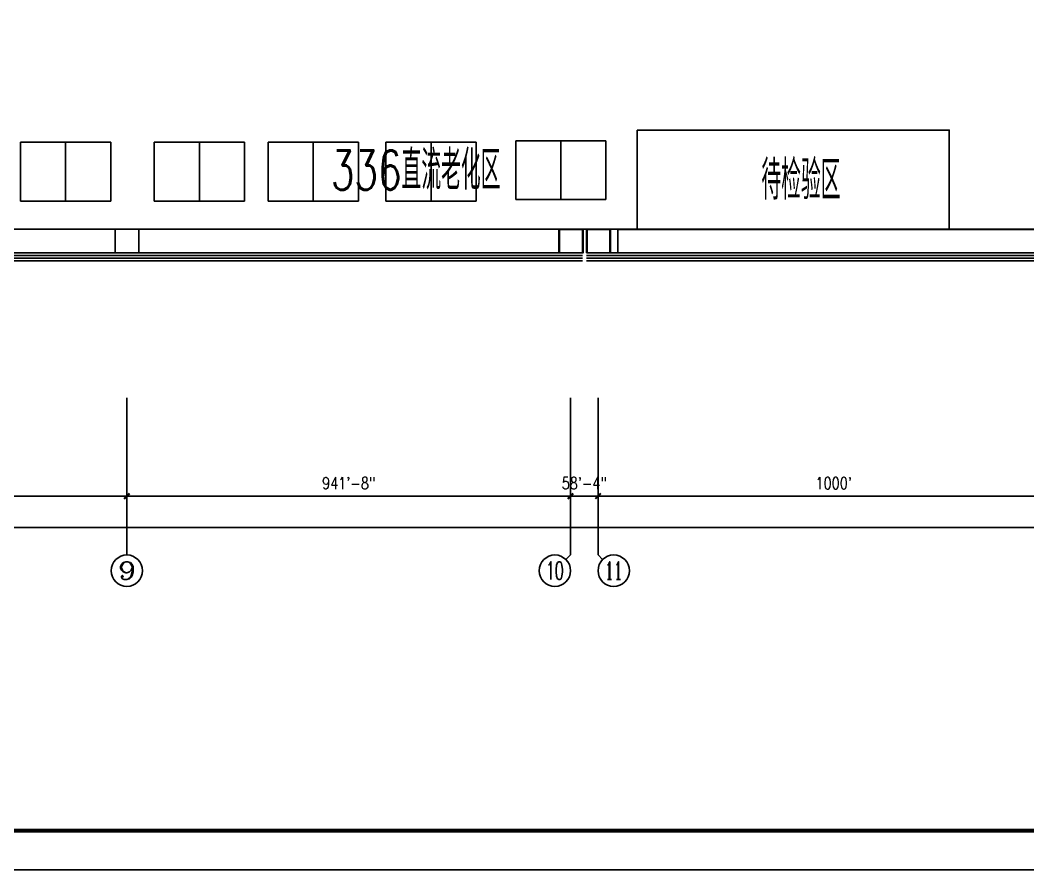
# Model space of a CAD drawing. Extents: x 539033 to 804858, y 468425 to 1263560.
# Drawn here: x 723384 to 749046, y 468425 to 490067 of the extents above; entities that cross this region are included whole.
import ezdxf
from ezdxf.enums import TextEntityAlignment as Align

# ---------------------------------------------------------------- set-up
doc = ezdxf.new("R2010")
doc.units = 0
doc.header["$LTSCALE"] = 1000
doc.header["$MEASUREMENT"] = 0
doc.linetypes.add('DASHED2', pattern=[0.375, 0.25, -0.125])
doc.linetypes.add('EBLTYPE2', pattern=[6, 0, -3, 3])
doc.layers.get('0').update_dxf_attribs({"linetype": 'CONTINUOUS'})
doc.layers.get('Defpoints').update_dxf_attribs({"linetype": 'CONTINUOUS'})
for name, color, linetype in [('5剖面线层', 2, 'CONTINUOUS'), ('AXIS', 3, 'CONTINUOUS'), ('AXIS_TEXT', 7, 'CONTINUOUS'), ('COLUMN', 9, 'CONTINUOUS'), ('PUB_TITLE', 4, 'CONTINUOUS'), ('WINDOW', 4, 'CONTINUOUS')]:
    doc.layers.add(name, color=color, linetype=linetype)
doc.styles.add('_TCH_AXIS', font='COMPLEX', dxfattribs={"bigfont": 'GBCBIG'})
doc.styles.add('COMPLEX', font='COMPLEX')
doc.styles.add('DIM_FONT', font='SIMPLEX.shx', dxfattribs={"width": 0.8})
doc.styles.get("Standard").update_dxf_attribs({"font": 'txt.shx', "width": 0.7, "height": 500, "bigfont": 'hzdx.shx'})
doc.dimstyles.new('dimn', dxfattribs={"dimtxt": 300, "dimasz": 1, "dimexe": 250, "dimexo": 300, "dimgap": 150, "dimtad": 1, "dimdec": 0, "dimzin": 0, "dimdsep": 46, "dimlunit": 4, "dimtxsty": 'DIM_FONT', "dimblk": '_DIMX', "dimcen": 0.089996, "dimdle": 3, "dimclrd": 256, "dimclrt": 7, "dimadec": 0, "dimazin": 0, "dimtfac": 1, "dimtdec": 0, "dimtix": 1, "dimtmove": 0, "dimatfit": 3, "dimldrblk": 'OBLIQUE', "dimfxl": 250, "dimfrac": 2, "dimtolj": 1, "dimtzin": 0, "dimarcsym": 0})

# ---------------------------------------------------------------- blocks, each defined once
blk = doc.blocks.new('_AXISO')
blk.add_circle((0, 0), 0.5)
at = {"layer": 'AXIS_TEXT', "style": 'COMPLEX', "width": 1.041667}
blk.add_attdef('A', text='', height=0.56, dxfattribs=at).set_placement((-0.25, -0.28), (0.25, -0.28), align=Align.FIT)
blk = doc.blocks.new('_DIMX')
blk.add_line((-150, 0), (150, 0))
at = {"const_width": 50}
blk.add_lwpolyline([(-70, -70), (70, 70)], dxfattribs=at)
blk = doc.blocks.new('*D390')
at = {"layer": 'AXIS', "color": 0, "lineweight": -2, "transparency": 16777216}
for p, q in [((714101, 480144), (714101, 477694)), ((726101, 480144), (726101, 477694))]:
    blk.add_line(p, q, dxfattribs=at)
at = {"layer": 'AXIS', "lineweight": -2, "transparency": 16777216}
blk.add_line((714102, 477944), (726100, 477944), dxfattribs=at)
at = {"layer": 'Defpoints', "color": 0, "lineweight": 25, "transparency": 16777216}
for p in [(714101, 480444), (726101, 480444), (726101, 477944)]:
    blk.add_point(p, dxfattribs=at)
at = {"layer": 'AXIS', "lineweight": -2, "transparency": 16777216, "rotation": 180}
blk.add_blockref('_DIMX', (714101, 477944), dxfattribs=at)
at = {"layer": 'AXIS', "lineweight": -2, "transparency": 16777216}
blk.add_blockref('_DIMX', (726101, 477944), dxfattribs=at)
at = {"layer": 'AXIS', "color": 7, "transparency": 16777216, "insert": (720101, 478273), "char_height": 300, "attachment_point": 5, "style": 'DIM_FONT'}
blk.add_mtext("\\A1;1000'", dxfattribs=at)
blk = doc.blocks.new('_OBLIQUE')
at = {"color": 0, "linetype": 'ByBlock'}
blk.add_line((-0.5, -0.5), (0.5, 0.5), dxfattribs=at)
blk = doc.blocks.new('*D391')
at = {"layer": 'AXIS', "color": 0, "lineweight": -2, "transparency": 16777216}
for p, q in [((726101, 480144), (726101, 477694)), ((737401, 480144), (737401, 477694))]:
    blk.add_line(p, q, dxfattribs=at)
at = {"layer": 'AXIS', "lineweight": -2, "transparency": 16777216}
blk.add_line((726102, 477944), (737400, 477944), dxfattribs=at)
at = {"layer": 'Defpoints', "color": 0, "lineweight": 25, "transparency": 16777216}
for p in [(726101, 480444), (737401, 480444), (737401, 477944)]:
    blk.add_point(p, dxfattribs=at)
at = {"layer": 'AXIS', "lineweight": -2, "transparency": 16777216, "rotation": 180}
blk.add_blockref('_DIMX', (726101, 477944), dxfattribs=at)
at = {"layer": 'AXIS', "lineweight": -2, "transparency": 16777216}
blk.add_blockref('_DIMX', (737401, 477944), dxfattribs=at)
at = {"layer": 'AXIS', "color": 7, "transparency": 16777216, "insert": (731751, 478273), "char_height": 300, "attachment_point": 5, "style": 'DIM_FONT'}
blk.add_mtext('\\A1;941\'-8"', dxfattribs=at)
blk = doc.blocks.new('*D392')
at = {"layer": 'AXIS', "color": 0, "lineweight": -2, "transparency": 16777216}
for p, q in [((737401, 480144), (737401, 477694)), ((738101, 480144), (738101, 477694))]:
    blk.add_line(p, q, dxfattribs=at)
at = {"layer": 'AXIS', "lineweight": -2, "transparency": 16777216}
for p, q in [((737400, 477944), (737399, 477944)), ((737401, 477944), (738101, 477944)), ((738102, 477944), (738103, 477944))]:
    blk.add_line(p, q, dxfattribs=at)
at = {"layer": 'Defpoints', "color": 0, "lineweight": 25, "transparency": 16777216}
for p in [(737401, 480444), (738101, 480444), (738101, 477944)]:
    blk.add_point(p, dxfattribs=at)
at = {"layer": 'AXIS', "lineweight": -2, "transparency": 16777216}
blk.add_blockref('_DIMX', (737401, 477944), dxfattribs=at)
at = {"layer": 'AXIS', "lineweight": -2, "transparency": 16777216, "rotation": 180}
blk.add_blockref('_DIMX', (738101, 477944), dxfattribs=at)
at = {"layer": 'AXIS', "color": 7, "transparency": 16777216, "insert": (737751, 478273), "char_height": 300, "attachment_point": 5, "style": 'DIM_FONT'}
blk.add_mtext('\\A1;58\'-4"', dxfattribs=at)
blk = doc.blocks.new('*D393')
at = {"layer": 'AXIS', "color": 0, "lineweight": -2, "transparency": 16777216}
for p, q in [((738101, 480144), (738101, 477694)), ((750101, 480144), (750101, 477694))]:
    blk.add_line(p, q, dxfattribs=at)
at = {"layer": 'AXIS', "lineweight": -2, "transparency": 16777216}
blk.add_line((738102, 477944), (750100, 477944), dxfattribs=at)
at = {"layer": 'Defpoints', "color": 0, "lineweight": 25, "transparency": 16777216}
for p in [(738101, 480444), (750101, 480444), (750101, 477944)]:
    blk.add_point(p, dxfattribs=at)
at = {"layer": 'AXIS', "lineweight": -2, "transparency": 16777216, "rotation": 180}
blk.add_blockref('_DIMX', (738101, 477944), dxfattribs=at)
at = {"layer": 'AXIS', "lineweight": -2, "transparency": 16777216}
blk.add_blockref('_DIMX', (750101, 477944), dxfattribs=at)
at = {"layer": 'AXIS', "color": 7, "transparency": 16777216, "insert": (744101, 478273), "char_height": 300, "attachment_point": 5, "style": 'DIM_FONT'}
blk.add_mtext("\\A1;1000'", dxfattribs=at)
blk = doc.blocks.new('*D397')
at = {"layer": 'AXIS', "color": 0, "lineweight": -2, "transparency": 16777216}
for p, q in [((649101, 480144), (649101, 476894)), ((779101, 480144), (779101, 476894))]:
    blk.add_line(p, q, dxfattribs=at)
at = {"layer": 'AXIS', "lineweight": -2, "transparency": 16777216}
blk.add_line((649102, 477144), (779100, 477144), dxfattribs=at)
at = {"layer": 'Defpoints', "color": 0, "lineweight": 25, "transparency": 16777216}
for p in [(649101, 480444), (779101, 480444), (779101, 477144)]:
    blk.add_point(p, dxfattribs=at)
at = {"layer": 'AXIS', "lineweight": -2, "transparency": 16777216, "rotation": 180}
blk.add_blockref('_DIMX', (649101, 477144), dxfattribs=at)
at = {"layer": 'AXIS', "lineweight": -2, "transparency": 16777216}
blk.add_blockref('_DIMX', (779101, 477144), dxfattribs=at)
at = {"layer": 'AXIS', "color": 7, "transparency": 16777216, "insert": (714101, 477473), "char_height": 300, "attachment_point": 5, "style": 'DIM_FONT'}
blk.add_mtext('\\A1;10833\'-4"', dxfattribs=at)
blk = doc.blocks.new('_FZHK')
blk.add_lwpolyline([(-0.5, -0.5), (0.5, -0.5), (0.5, 0.5), (-0.5, 0.5)], close=True)

msp = doc.modelspace()

# ---------------------------------------------------------------- linework, layer by layer
at = {"lineweight": 25, "ltscale": 100}
for p, q in [((723392.3, 486960), (724542.3, 486960)), ((723392.3, 485460), (723392.3, 486960)), ((723392.3, 486960), (724542.3, 486960)), ((724542.3, 486960), (724542.3, 485560)), ((724542.3, 486960), (725692.3, 486960)), ((724542.3, 485460), (724542.3, 486960)), ((724542.3, 486960), (725692.3, 486960)), ((725692.3, 486960), (725692.3, 485460)), ((726799.7, 486960), (727949.7, 486960)), ((726799.7, 485460), (726799.7, 486960)), ((726799.7, 486960), (727949.7, 486960)), ((727949.7, 486960), (727949.7, 485560)), ((727949.7, 486960), (729099.7, 486960)), ((727949.7, 485460), (727949.7, 486960)), ((727949.7, 486960), (729099.7, 486960)), ((729099.7, 486960), (729099.7, 485460)), ((729699.7, 486960), (730849.7, 486960)), ((729699.7, 485460), (729699.7, 486960)), ((729699.7, 486960), (730849.7, 486960)), ((730849.7, 486960), (730849.7, 485560)), ((730849.7, 486960), (731999.7, 486960)), ((730849.7, 485460), (730849.7, 486960)), ((730849.7, 486960), (731999.7, 486960)), ((731999.7, 486960), (731999.7, 485460)), ((732699.7, 486960), (733849.7, 486960)), ((732699.7, 485460), (732699.7, 486960)), ((732699.7, 486960), (733849.7, 486960)), ((733849.7, 486960), (733849.7, 485560)), ((733849.7, 486960), (734999.7, 486960)), ((733849.7, 485460), (733849.7, 486960)), ((733849.7, 486960), (734999.7, 486960)), ((734999.7, 486960), (734999.7, 485460)), ((736003, 486996), (737153, 486996)), ((736003, 485496), (736003, 486996)), ((736003, 486996), (737153, 486996)), ((737153, 486996), (737153, 485596)), ((737153, 486996), (738303, 486996)), ((737153, 485496), (737153, 486996)), ((737153, 486996), (738303, 486996)), ((738303, 486996), (738303, 485496)), ((724542.3, 485460), (723392.3, 485460)), ((725692.3, 485460), (724542.3, 485460)), ((727949.7, 485460), (726799.7, 485460)), ((729099.7, 485460), (727949.7, 485460)), ((730849.7, 485460), (729699.7, 485460)), ((731999.7, 485460), (730849.7, 485460)), ((733849.7, 485460), (732699.7, 485460)), ((734999.7, 485460), (733849.7, 485460)), ((737153, 485496), (736003, 485496)), ((738303, 485496), (737153, 485496)), ((770264.8, 484739.3), (690964.7, 484739.3))]:
    msp.add_line(p, q, dxfattribs=at)
at = {"color": 4, "linetype": 'DASHED2', "lineweight": 25, "ltscale": 100}
msp.add_lwpolyline([(738601, 484737.7), (749755.3, 484737), (749755.3, 484137.7), (738601, 484137.7)], close=True, dxfattribs=at)
at = {"layer": '5剖面线层', "color": 6, "lineweight": 25, "ltscale": 100}
msp.add_lwpolyline([(739093.7, 487268.7), (747045.5, 487268.7), (747045.5, 484737.6), (739093.7, 484737.6)], close=True, dxfattribs=at)
at = {"layer": 'AXIS'}
for p, q in [((726101, 480444.1), (726101, 476444.1)), ((737401, 480444.1), (737401, 476444.1)), ((738101, 480444.1), (738101, 476444.1)), ((737283.9, 476327), (737401, 476444.1)), ((738218.2, 476327), (738101, 476444.1))]:
    msp.add_line(p, q, dxfattribs=at)
at = {"layer": 'PUB_TITLE'}
msp.add_lwpolyline([(626457.8, 468424.6), (804857.8, 468424.6), (804857.8, 552524.6), (626457.8, 552524.6)], close=True, dxfattribs=at)
msp.add_lwpolyline([(626457.8, 468424.6), (804857.8, 468424.6), (804857.8, 552524.6), (626457.8, 552524.6)], close=True, dxfattribs=at)
at = {"layer": 'PUB_TITLE', "const_width": 100}
msp.add_lwpolyline([(628957.8, 469424.6), (803857.8, 469424.6), (803857.8, 551524.6), (628957.8, 551524.6)], close=True, dxfattribs=at)
at = {"layer": 'WINDOW'}
for p, q in [((690503.9, 484139.3), (737703.9, 484139.3)), ((690503.9, 484072.7), (737703.9, 484072.7)), ((690503.9, 484006), (737703.9, 484006)), ((769803.9, 484139.3), (737803.9, 484139.3)), ((769803.9, 484072.7), (737803.9, 484072.7)), ((769803.9, 484006), (737803.9, 484006)), ((690503.9, 483939.3), (737703.9, 483939.3)), ((769803.9, 483939.3), (737803.9, 483939.3))]:
    msp.add_line(p, q, dxfattribs=at)

# ---------------------------------------------------------------- block references
at = {"layer": 'AXIS'}
ref = msp.add_blockref('_AXISO', (726101, 476044.1), dxfattribs=dict(at, xscale=800, yscale=800, zscale=800))
ref.add_attrib('A', '9', dxfattribs={"layer": 'AXIS_TEXT', "ltscale": 100, "height": 452.5, "style": '_TCH_AXIS', "width": 1.5}).set_placement((725874.8, 475817.9), (726327.3, 475817.9), align=Align.FIT)
ref = msp.add_blockref('_AXISO', (737001, 476044.1), dxfattribs=dict(at, xscale=800, yscale=800, zscale=800))
ref.add_attrib('A', '10', dxfattribs={"layer": 'AXIS_TEXT', "ltscale": 100, "height": 452.55, "style": '_TCH_AXIS', "width": 0.724138}).set_placement((736774.8, 475817.9), (737227.3, 475817.9), align=Align.FIT)
ref = msp.add_blockref('_AXISO', (738501, 476044.1), dxfattribs=dict(at, xscale=800, yscale=800, zscale=800))
ref.add_attrib('A', '11', dxfattribs={"layer": 'AXIS_TEXT', "ltscale": 100, "height": 452.55, "style": '_TCH_AXIS', "width": 0.875}).set_placement((738274.8, 475817.9), (738727.3, 475817.9), align=Align.FIT)
at = {"layer": 'COLUMN', "xscale": 600, "yscale": 600, "zscale": 600}
for p in [(726103.9, 484439.3), (737403.9, 484439.3), (738103.9, 484439.3)]:
    msp.add_blockref('_FZHK', p, dxfattribs=at)
at = {"layer": 'COLUMN', "lineweight": 25, "xscale": 600, "yscale": 600, "zscale": 600}
for p in [(737420.2, 484437), (738120.2, 484437)]:
    msp.add_blockref('_FZHK', p, dxfattribs=at)

# ---------------------------------------------------------------- texts
at = {"layer": '5剖面线层', "color": 0, "linetype": 'EBLTYPE2', "lineweight": 25, "ltscale": 100, "char_height": 1000, "attachment_point": 1}
for s, insert, width in [('{\\Fsimplex.shx,gbcbig;336直流老化区}', (731296.3, 486747.9), 5582.817), ('{\\Fsimplex.shx,gbcbig;待检验区}', (742260.4, 486495.3), 2977.981)]:
    msp.add_mtext(s, dxfattribs=dict(at, insert=insert, width=width))

# ---------------------------------------------------------------- dimensions: what is measured, and where the dimension line sits
at = {"layer": 'AXIS'}
for p1, p2, distance, picture, middle in [((649101, 480444.1), (779101, 480444.1), -3300, '*D397', (714101, 477472.7)), ((714101, 480444.1), (726101, 480444.1), -2500, '*D390', (720101, 478272.7)), ((726101, 480444.1), (737401, 480444.1), -2500, '*D391', (731751, 478272.7)), ((737401, 480444.1), (738101, 480444.1), -2500, '*D392', (737751, 478272.7)), ((738101, 480444.1), (750101, 480444.1), -2500, '*D393', (744101, 478272.7))]:
    dim = msp.add_aligned_dim(p1=p1, p2=p2, distance=distance, dimstyle='dimn', dxfattribs=at)
    dim.commit()
    dim.dimension.update_dxf_attribs({"geometry": picture, "text_midpoint": middle})

doc.saveas('drawing.dxf')
